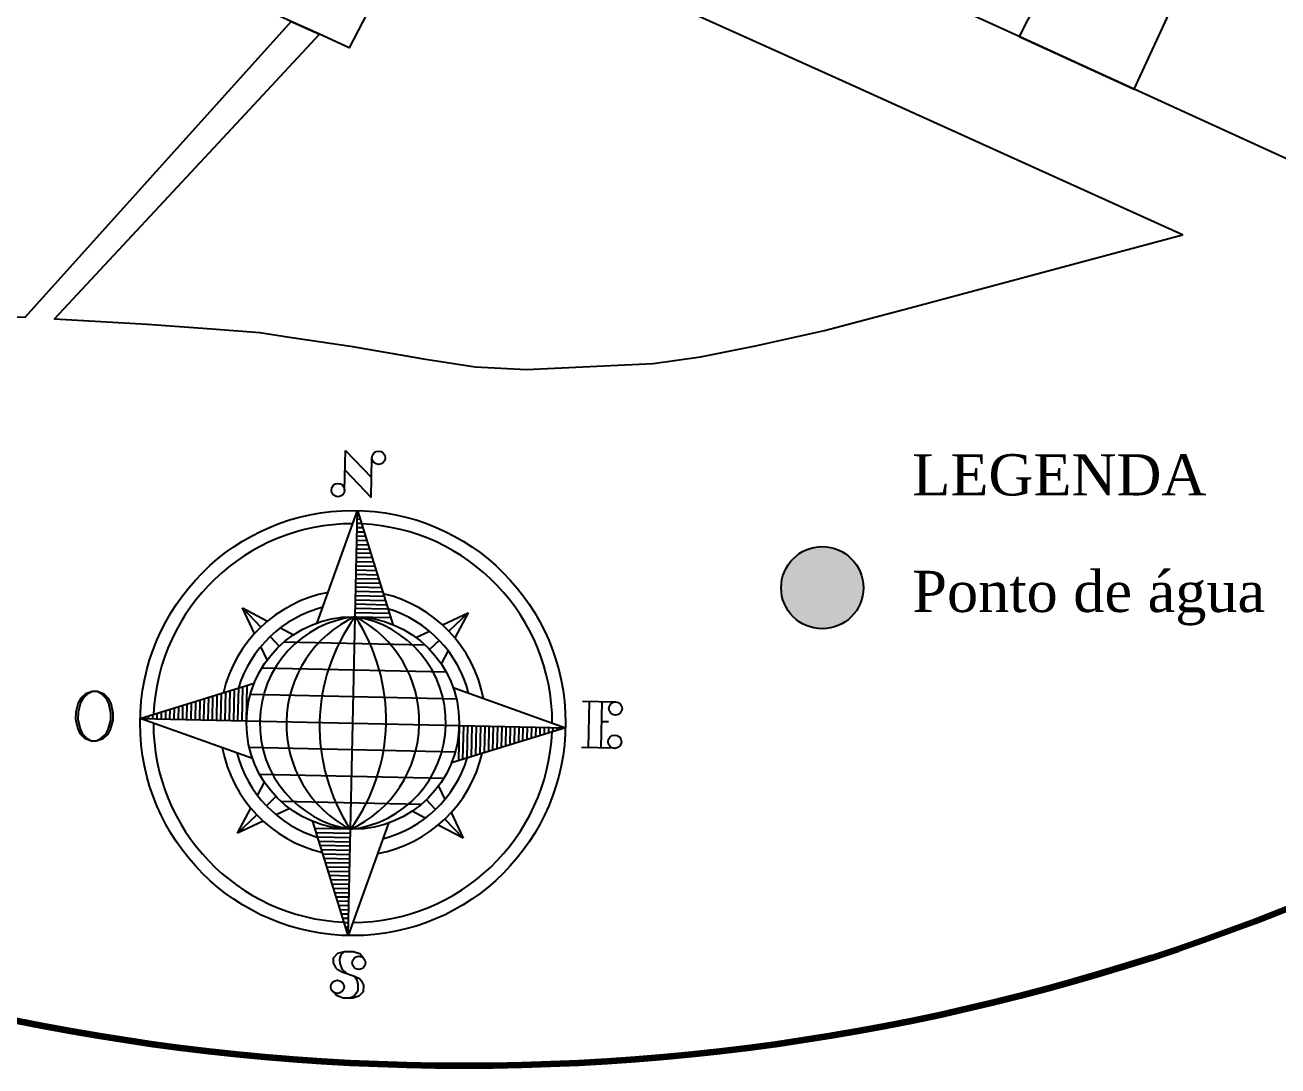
# Model space of a CAD drawing. Header units: metres. Extents: x 2113 to 5678, y -2764 to 956.
# Drawn here: x 3116.7 to 3250.7, y -1975.5 to -1864.2 of the extents above; entities that cross this region are included whole.
import ezdxf

# ---------------------------------------------------------------- set-up
doc = ezdxf.new("R2010")
doc.units = ezdxf.units.M
doc.header["$MEASUREMENT"] = 0
doc.layers.add('Layout-int', color=7, linetype='Continuous')
doc.layers.add('TXT_QUADRAFISCAL_5000', color=7, linetype='Continuous')
doc.styles.add('TimesNewRoman', font='times.ttf')

# ---------------------------------------------------------------- blocks, each defined once
blk = doc.blocks.new('SBPLN016')
for p, q in [((-221.9, 584.3), (0, 1250)), ((0, 1250), (0, 0)), ((0, 1250), (221.9, 584.3)), ((-662.9, 662.9), (-513.9, 588.4)), ((-662.9, 662.9), (-552.4, 552.4)), ((-588.4, 513.9), (-662.9, 662.9)), ((513.9, 588.4), (662.9, 662.9)), ((662.9, 662.9), (552.4, 552.4)), ((662.9, 662.9), (588.4, 513.9)), ((-156.2, 605.2), (-156.2, -605.2)), ((156.2, 605.2), (156.2, -605.2)), ((-437.7, 550.3), (-359.5, 511.2)), ((-312.5, 541.3), (-312.5, -541.3)), ((312.5, 541.3), (312.5, -541.3)), ((359.5, 511.2), (437.7, 550.3)), ((-497.2, 497.2), (-441.9, 441.9)), ((497.2, 497.2), (441.9, 441.9)), ((-511.2, 359.5), (-550.3, 437.7)), ((-468.8, 413.4), (-468.8, -413.4)), ((468.8, 413.4), (468.8, -413.4)), ((550.3, 437.7), (511.2, 359.5)), ((-1250, 0), (-584.3, 221.9)), ((584.3, 221.9), (1250, 0)), ((1484.4, 78.1), (1328.1, -78.1)), ((1367.2, 78.1), (1601.6, 78.1)), ((1601.6, 78.1), (1445.3, -78.1)), ((-584.3, -221.9), (-1250, 0)), ((-1250, 0), (0, 0)), ((0, 0), (1250, 0)), ((0, 0), (0, -1250)), ((1250, 0), (584.3, -221.9)), ((1328.1, -78.1), (1562.5, -78.1)), ((-550.3, -437.7), (-511.2, -359.5)), ((511.2, -359.5), (550.3, -437.7)), ((-662.9, -662.9), (-588.4, -513.9)), ((-497.2, -497.2), (-441.9, -441.9)), ((-359.5, -511.2), (-437.7, -550.3)), ((437.7, -550.3), (359.5, -511.2)), ((497.2, -497.2), (441.9, -441.9)), ((588.4, -513.9), (662.9, -662.9)), ((-662.9, -662.9), (-552.4, -552.4)), ((-513.9, -588.4), (-662.9, -662.9)), ((0, -1250), (-221.9, -584.3)), ((221.9, -584.3), (0, -1250)), ((662.9, -662.9), (513.9, -588.4)), ((662.9, -662.9), (552.4, -552.4)), ((-114.9, -1541.1), (-114.9, -1345.8)), ((158.5, -1384.8), (-114.9, -1384.8)), ((158.5, -1345.8), (158.5, -1541.1)), ((-114.9, -1463), (158.5, -1463)), ((41.3, -1463), (41.3, -1502))]:
    blk.add_line(p, q)
for points in [[(-137.9, 1505.1), (-124.1, 1463.7), (-96.5, 1436.1), (-68.9, 1422.3), (-13.8, 1408.5), (27.6, 1408.5), (82.8, 1422.3), (110.4, 1436.1), (138, 1463.7), (151.8, 1505.1), (151.8, 1532.6), (138, 1574), (110.4, 1601.6), (82.8, 1615.4), (27.6, 1629.2), (-13.8, 1629.2), (-68.9, 1615.4), (-96.5, 1601.6), (-124.1, 1574), (-137.9, 1532.6), (-137.9, 1505.1)], [(151.8, 1532.6), (138, 1560.2), (110.4, 1587.8), (82.8, 1601.6), (27.6, 1615.4), (-13.8, 1615.4), (-68.9, 1601.6), (-96.5, 1587.8), (-124.1, 1560.2), (-137.9, 1532.6)], [(-137.9, 1505.1), (-124.1, 1477.5), (-96.5, 1449.9), (-68.9, 1436.1), (-13.8, 1422.3), (27.6, 1422.3), (82.8, 1436.1), (110.4, 1449.9), (138, 1477.5), (151.8, 1505.1)], [(-1380.6, -93.3), (-1356.5, -70.5), (-1344, -31.8), (-1345.1, 21), (-1356.5, 59.7), (-1384.1, 85.9), (-1412.7, 84.8), (-1438.9, 70), (-1449.2, 59.7), (-1465.1, 26.5), (-1486.9, -43.2), (-1501.7, -71.5), (-1512.1, -83.2), (-1540.4, -96.7), (-1578.3, -95.6), (-1604.5, -71.5), (-1617, -36.3), (-1618.3, 22), (-1603.5, 61), (-1580.4, 80.3)], [(-1345.1, 21), (-1364.7, 41.4), (-1389.6, 48.3), (-1414.8, 46.1), (-1445.8, 32.4), (-1473.1, 3.7)], [(-1487.9, -43.2), (-1509.7, -56.7), (-1533.8, -62.5), (-1569, -63.6), (-1586.3, -56.7), (-1606.7, -40.8), (-1618.3, -16.9)]]:
    blk.add_lwpolyline(points)
for centre, radius in [((0, 0), 1250), ((0, 0), 625), ((1367.2, 117.2), 39.1), ((-1552.4, 56.7), 39.1), ((-1408.7, -66.3), 39.1), ((1562.5, -117.2), 39.1), ((-75.9, -1541.1), 39.1), ((119.4, -1541.1), 39.1)]:
    blk.add_circle(centre, radius)
for centre, radius, start, end in [((0, 0), 1171.9, 91.2781, 178.7219), ((0, 0), 1171.9, 1.2781, 88.7219), ((0, 0), 781.2, 101.96045, 168.03955), ((0, 0), 781.2, 11.96045, 78.03955), ((0, 0), 703.1, 105.77193, 164.22807), ((0, 0), 703.1, 15.77193, 74.22807), ((0, -83.7), 630.6, 7.62815, 172.37185), ((0, -304.7), 695.3, 25.98923, 154.01077), ((0, -902.3), 1097.7, 55.29195, 124.70805), ((0, 0), 1171.9, 181.2781, 268.7219), ((0, 902.3), 1097.7, 235.29195, 304.70805), ((0, 83.7), 630.6, 187.62815, 352.37185), ((0, 304.7), 695.3, 205.98923, 334.01077), ((0, 0), 1171.9, 271.2781, 358.7219), ((0, 0), 781.2, 191.96045, 258.03955), ((0, 0), 703.1, 195.77193, 254.22807), ((0, 0), 781.2, 281.96045, 348.03955), ((0, 0), 703.1, 285.77193, 344.22807)]:
    blk.add_arc(centre, radius, start, end)
at = {"layer": 'Layout-int', "color": 0}
for p, q in [((0, 1225), (8.3, 1225)), ((0, 1200), (16.7, 1200)), ((0, 1175), (25, 1175)), ((0, 1150), (33.3, 1150)), ((0, 1125), (41.7, 1125)), ((0, 1100), (50, 1100)), ((0, 1075), (58.3, 1075)), ((0, 1050), (66.7, 1050)), ((0, 1025), (75, 1025)), ((0, 1000), (83.3, 1000)), ((0, 975), (91.7, 975)), ((0, 950), (100, 950)), ((0, 925), (108.3, 925)), ((0, 900), (116.7, 900)), ((0, 875), (125, 875)), ((0, 850), (133.3, 850)), ((0, 825), (141.7, 825)), ((0, 800), (150, 800)), ((0, 775), (158.3, 775)), ((0, 750), (166.7, 750)), ((0, 725), (175, 725)), ((0, 700), (183.3, 700)), ((0, 675), (191.7, 675)), ((0, 650), (200, 650)), ((0, 625), (208.3, 625)), ((-800, 0), (-800, 150)), ((-775, 0), (-775, 158.3)), ((-750, 0), (-750, 166.7)), ((-725, 0), (-725, 175)), ((-700, 0), (-700, 183.3)), ((-675, 0), (-675, 191.7)), ((-650, 0), (-650, 200)), ((-625, 0), (-625, 208.3)), ((-1025, 0), (-1025, 75)), ((-1000, 0), (-1000, 83.3)), ((-975, 0), (-975, 91.7)), ((-950, 0), (-950, 100)), ((-925, 0), (-925, 108.3)), ((-900, 0), (-900, 116.7)), ((-875, 0), (-875, 125)), ((-850, 0), (-850, 133.3)), ((-825, 0), (-825, 141.7)), ((-1225, 0), (-1225, 8.3)), ((-1200, 0), (-1200, 16.7)), ((-1175, 0), (-1175, 25)), ((-1150, 0), (-1150, 33.3)), ((-1125, 0), (-1125, 41.7)), ((-1100, 0), (-1100, 50)), ((-1075, 0), (-1075, 58.3)), ((-1050, 0), (-1050, 66.7)), ((625, 0), (625, -208.3)), ((650, 0), (650, -200)), ((675, 0), (675, -191.7)), ((700, 0), (700, -183.3)), ((725, 0), (725, -175)), ((750, 0), (750, -166.7)), ((775, 0), (775, -158.3)), ((800, 0), (800, -150)), ((825, 0), (825, -141.7)), ((850, 0), (850, -133.3)), ((875, 0), (875, -125)), ((900, 0), (900, -116.7)), ((925, 0), (925, -108.3)), ((950, 0), (950, -100)), ((975, 0), (975, -91.7)), ((1000, 0), (1000, -83.3)), ((1025, 0), (1025, -75)), ((1050, 0), (1050, -66.7)), ((1075, 0), (1075, -58.3)), ((1100, 0), (1100, -50)), ((1125, 0), (1125, -41.7)), ((1150, 0), (1150, -33.3)), ((1175, 0), (1175, -25)), ((1200, 0), (1200, -16.7)), ((1225, 0), (1225, -8.3)), ((0, -625), (-208.3, -625)), ((0, -650), (-200, -650)), ((0, -675), (-191.7, -675)), ((0, -700), (-183.3, -700)), ((0, -725), (-175, -725)), ((0, -750), (-166.7, -750)), ((0, -775), (-158.3, -775)), ((0, -800), (-150, -800)), ((0, -825), (-141.7, -825)), ((0, -850), (-133.3, -850)), ((0, -875), (-125, -875)), ((0, -900), (-116.7, -900)), ((0, -925), (-108.3, -925)), ((0, -950), (-100, -950)), ((0, -975), (-91.7, -975)), ((0, -1000), (-83.3, -1000)), ((0, -1025), (-75, -1025)), ((0, -1050), (-66.7, -1050)), ((0, -1075), (-58.3, -1075)), ((0, -1100), (-50, -1100)), ((0, -1125), (-41.7, -1125)), ((0, -1150), (-33.3, -1150)), ((0, -1175), (-25, -1175)), ((0, -1200), (-16.7, -1200)), ((0, -1225), (-8.3, -1225))]:
    blk.add_line(p, q, dxfattribs=at)

msp = doc.modelspace()

# ---------------------------------------------------------------- hatches: boundary and pattern name
h = msp.add_hatch(color=5)
h.dxf.hatch_style = 1
h.paths.add_polyline_path([(3206.338, -1924.347, 1), (3197.546, -1924.347, 1)])

# ---------------------------------------------------------------- linework, layer by layer
for points in [[(3323.213, -1825.496), (3303.338, -1840.168), (3283.462, -1854.84), (3270.113, -1864.695), (3251.506, -1878.43), (3235.292, -1871.016), (3222.979, -1865.386), (3195.819, -1852.966), (3212.355, -1837.314), (3222.989, -1827.249), (3240.303, -1810.86), (3257.582, -1794.505), (3282.815, -1806.42)], [(3323.213, -1825.496), (3303.338, -1840.168), (3283.462, -1854.84), (3270.113, -1864.695), (3251.506, -1878.43), (3235.292, -1871.016), (3222.979, -1865.386), (3195.819, -1852.966), (3212.355, -1837.314), (3222.989, -1827.249), (3240.303, -1810.86), (3257.582, -1794.505), (3282.815, -1806.42)], [(3249.823, -1839.492), (3238.731, -1834.442), (3232.36, -1846.957), (3222.979, -1865.386), (3235.292, -1871.016), (3244.059, -1851.996)], [(3249.823, -1839.492), (3238.731, -1834.442), (3232.36, -1846.957), (3222.979, -1865.386), (3235.292, -1871.016), (3244.059, -1851.996)], [(3212.355, -1837.314), (3232.36, -1846.957), (3222.979, -1865.386), (3195.819, -1852.966)], [(3212.355, -1837.314), (3232.36, -1846.957), (3222.979, -1865.386), (3195.819, -1852.966)], [(3145.166, -1863.763), (3130.393, -1857.012), (3128.562, -1856.175), (3137.126, -1839.067), (3159.972, -1849.948), (3151.347, -1866.588), (3148.173, -1865.137)], [(3145.166, -1863.763), (3130.393, -1857.012), (3128.562, -1856.175), (3137.126, -1839.067), (3159.972, -1849.948), (3151.347, -1866.588), (3148.173, -1865.137)]]:
    msp.add_lwpolyline(points, close=True)
msp.add_lwpolyline([(3112.744, -1895.252), (3116.725, -1895.403), (3128.851, -1881.914), (3145.166, -1863.763), (3148.173, -1865.137), (3139.268, -1874.714), (3119.859, -1895.585), (3129.751, -1896.167), (3136.689, -1896.647), (3141.801, -1897.055), (3144.979, -1897.532), (3151.492, -1898.508), (3159.3, -1899.863), (3164.846, -1900.712), (3170.332, -1901), (3183.873, -1900.371), (3188.908, -1899.631), (3194.804, -1898.455), (3202.191, -1896.839), (3211.869, -1894.244), (3240.468, -1886.578), (3202.978, -1869.63), (3181.412, -1859.88)])
msp.add_lwpolyline([(3112.744, -1895.252), (3116.725, -1895.403), (3128.851, -1881.914), (3145.166, -1863.763), (3148.173, -1865.137), (3139.268, -1874.714), (3119.859, -1895.585), (3129.751, -1896.167), (3136.689, -1896.647), (3141.801, -1897.055), (3144.979, -1897.532), (3151.492, -1898.508), (3159.3, -1899.863), (3164.846, -1900.712), (3170.332, -1901), (3183.873, -1900.371), (3188.908, -1899.631), (3194.804, -1898.455), (3202.191, -1896.839), (3211.869, -1894.244), (3240.468, -1886.578), (3202.978, -1869.63), (3181.412, -1859.88)])
msp.add_circle((3201.942, -1924.347), 4.396)
at = {"layer": 'TXT_QUADRAFISCAL_5000', "lineweight": 100}
msp.add_circle((3163.675, -1737.551), 237.953, dxfattribs=at)
msp.add_circle((3163.675, -1737.551), 237.953, dxfattribs=at)

# ---------------------------------------------------------------- block references
at = {"color": 1, "lineweight": 100, "xscale": 0.0181954312833859, "yscale": 0.0181954312833859, "zscale": 0.0181954312833859, "rotation": 88.74032279073191}
msp.add_blockref('SBPLN016', (3151.752, -1938.819), dxfattribs=at)

# ---------------------------------------------------------------- texts
at = {"style": 'TimesNewRoman'}
for s, height, p in [('LEGENDA', 4.4085, (3211.577, -1914.471)), ('Ponto de água', 4.40853, (3211.577, -1926.944))]:
    msp.add_text(s, height=height, dxfattribs=at).set_placement(p)

doc.saveas('drawing.dxf')
